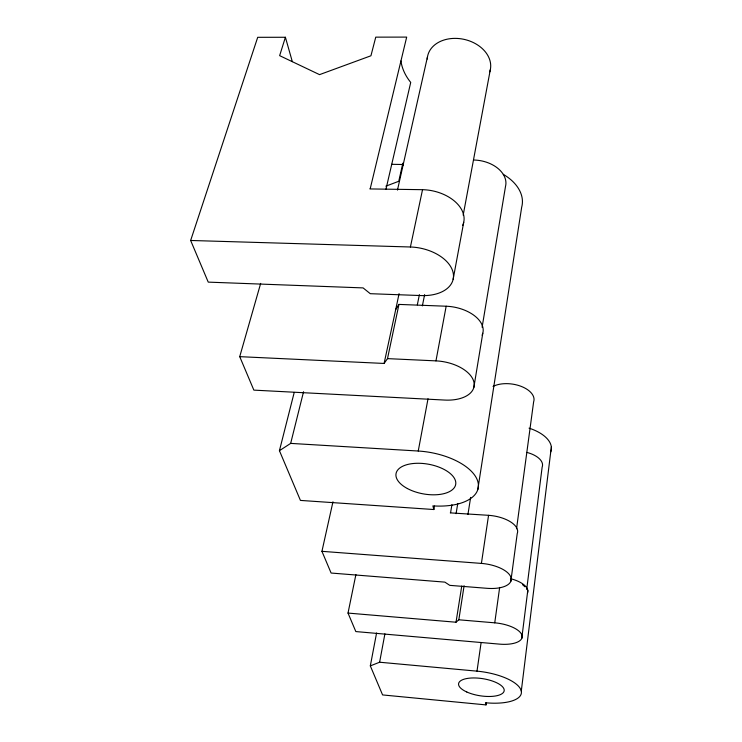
<?xml version="1.0" encoding="UTF-8"?>
<svg xmlns="http://www.w3.org/2000/svg" width="742" height="742" viewBox="0 0 742 742"><rect width="100%" height="100%" fill="white"/><g stroke="black" fill="none" stroke-linecap="round" stroke-linejoin="round"><path stroke-width="1.11" d="M521.292 691.09L551.352 446.972M526.69 589.454L542.142 467.182A22.112 11.371 8 0 0 526.801 452.397M521.756 638.445L527.803 590.317M516.543 528.768L533.619 401.904A23.735 13.143 8.3 0 0 521.005 386.304A23.735 13.143 8.3 0 0 493.04 386.434M510.839 581.292L517.23 533.6A26.61 12.577 8.7 0 0 488.561 515.319L450.292 512.88M355.9 574.586L348.017 613.077L355.826 631.572L499.524 644.13A25.182 10.305 8.6 0 0 522.053 635.616A25.182 10.305 8.6 0 0 494.747 622.826L499.663 587.404M376.584 632.991L370.323 665.889L382.584 694.929L486.019 704.9L486.335 702.609M486.019 704.9L485.444 702.757A40.383 15.165 8.9 0 0 521.199 690.709A40.383 15.165 8.9 0 0 477.004 671.148L481.113 642.535M332.963 501.796L321.935 551.325L331.108 573.037L444.866 582.127L449.782 585.355L487.002 588.313A27.194 12.048 8.9 0 0 511.099 577.944A27.194 12.048 8.9 0 0 481.41 563.41L488.561 515.319M477.783 489.609L521.691 207.166A45.985 30.923 10.2 0 0 503.289 174.351M348.017 613.077L456.015 622.223L458.825 619.793L464.102 585.735M467.933 514.475L470.641 497.4M456.015 622.223L461.756 586.041M456.08 513.677L457.758 503.466M482.105 327.259L505.515 186.4A29.123 19.895 10.3 0 0 473.813 160.031M473.823 387.528L482.792 333.26M450.579 512.713L451.906 504.708M294.222 392.425L279.428 450.682L300.436 500.414L433.866 509.531L434.46 506.118M370.323 665.889L379.616 662.226L384.913 633.826M239.722 356.652L253.857 390.125L444.764 400.068A34.058 18.995 10.3 0 0 473.915 382.121A34.058 18.995 10.3 0 0 435.962 360.872L446.165 306.223L398.955 304.415L395.736 309.47L384.096 363.45L239.722 356.652L260.665 283.407M463.184 215.143L490.295 69.794M453.139 279.307L463.713 222.322M433.866 509.531L432.892 505.877A53.081 26.369 10.3 0 0 477.894 481.79A53.081 26.369 10.3 0 0 418.247 451.025L428.023 398.732M422.374 305.889L424.628 294.593M417.329 304.851L419.388 294.648M395.736 309.47L399.075 293.637M292.32 61.642L285.401 37.267L257.706 37.313L190.648 240.473L208.242 282.127L363.098 287.905L370.277 293.693L421.308 295.576A37.935 23.54 11.9 0 0 453.102 272.527A37.935 23.54 11.9 0 0 410.409 246.993L422.532 189.683L369.887 188.932M384.096 363.45L387.5 358.627L398.955 304.415M397.471 190.073L427.457 56.948M385.951 189.275L410.725 82.408A59.119 44.427 12.6 0 1 400.949 60.937M370.249 188.579L406.681 37.1L375.758 37.146L370.935 55.78L319.552 74.636L279.641 55.65L285.401 37.267M279.428 450.682L290.669 443.391L303.552 391.73M385.859 186.168L398.76 181.28L402.841 163.184L403.323 165.42M391.674 164.307L403.258 164.511M190.648 240.473L410.409 246.993M387.5 358.627L435.962 360.872M290.669 443.391L418.247 451.025M321.935 551.325L481.41 563.41M458.825 619.793L494.747 622.826M379.616 662.226L477.004 671.148M529.046 428.153A36.145 18.986 8.2 0 1 550.712 451.897M510.719 578.723A24.672 10.787 8.5 0 1 527.46 593.118M522.516 584.659A23.438 10.249 8.5 0 1 524.752 586.718M422.532 189.683A36.803 24.143 12 0 1 462.72 225.327M427.244 59.045A32.082 24.096 12.6 0 1 463.472 39.233A32.082 24.096 12.6 0 1 489.739 71.816M446.165 306.223A33.14 19.607 10.3 0 1 482.077 335.198M466.764 691.98A23.076 8.663 8.9 0 0 503.874 691.729A23.076 8.663 8.9 0 0 473.47 677.947A23.076 8.663 8.9 0 0 466.764 691.98M407.395 488.542A30.32 15.063 10.3 0 0 455.514 485.194A30.32 15.063 10.3 0 0 414.657 463.388A30.32 15.063 10.3 0 0 407.395 488.542"/></g></svg>
